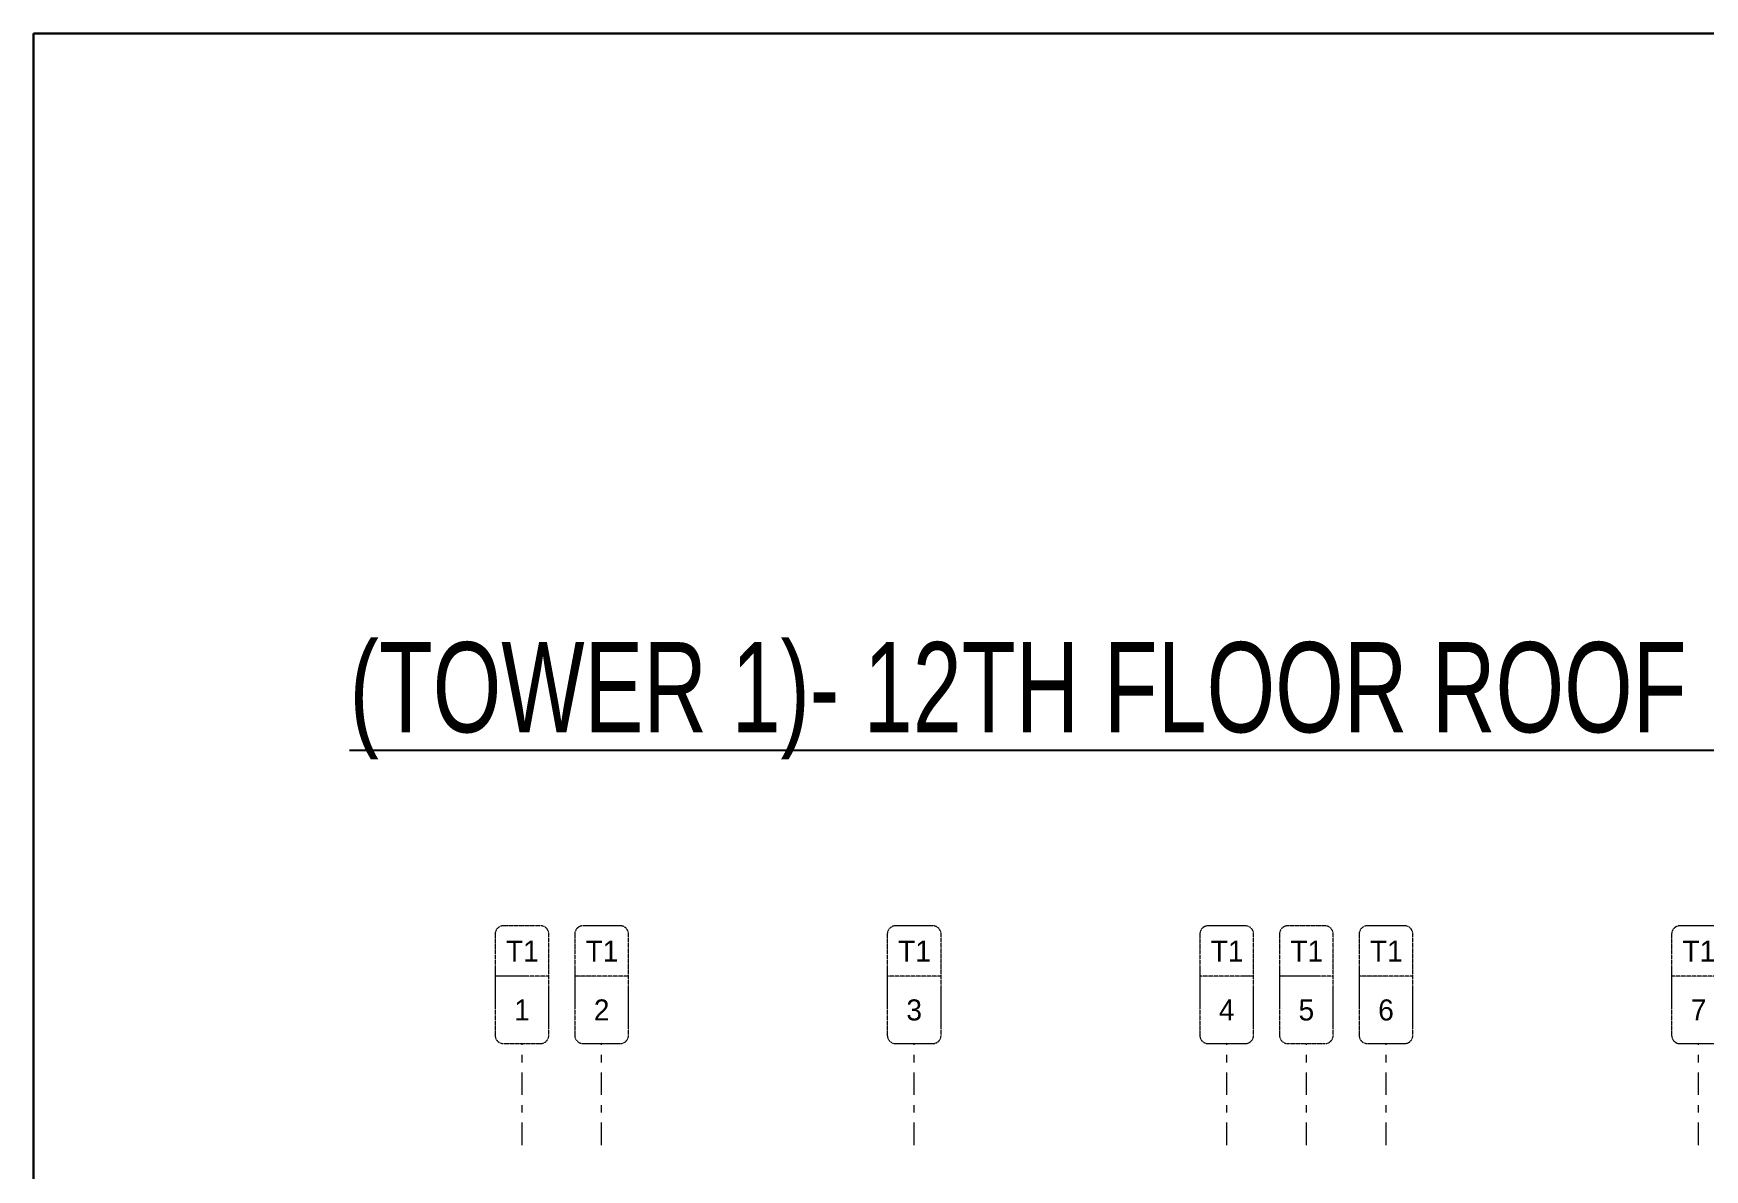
# Model space of a CAD drawing. Header units: millimetres. Extents: x 1078357 to 2594950, y -5122486 to -4636555.
# Drawn here: x 2039556 to 2067360, y -4655902 to -4636994 of the extents above; entities that cross this region are included whole.
import ezdxf
from ezdxf.enums import TextEntityAlignment as Align

# ---------------------------------------------------------------- set-up
doc = ezdxf.new("R2010")
doc.units = ezdxf.units.MM
doc.linetypes.add('DGN STYLE 7', pattern=[8.34, 3.75, -1.67, 1.25, -1.67])
for name, color, linetype, lineweight in [('Boundary', 40, 'Continuous', 30), ('GRID LINE', 8, 'Continuous', 0), ('GRID NO', 8, 'DGN STYLE 7', 13)]:
    doc.layers.add(name, color=color, linetype=linetype, lineweight=lineweight)
doc.layers.add('S TEXT', color=7, linetype='Continuous')
doc.styles.add('SANSSERIF', font='sas_____.pfb')
doc.styles.get("Standard").update_dxf_attribs({"font": 'Adani Regular.ttf', "height": 500})

# ---------------------------------------------------------------- blocks, each defined once
blk = doc.blocks.new('Tower grid nomenclature-ex')
at = {"layer": 'GRID NO'}
blk.add_lwpolyline([(-1250, -600), (1750, -600, 0.414214), (2000, -350), (2000, 750, 0.414214), (1750, 1000), (-1250, 1000, 0.414214), (-1500, 750), (-1500, -350, 0.414214)], format="xyb", close=True, dxfattribs=at)
blk.add_lwpolyline([(0, 1000), (0, -600)], dxfattribs=at)
at = {"layer": 'GRID NO', "flags": 8}
for p in [(-1235, 400), (1788, 400)]:
    blk.add_attdef('GRID', text='', height=625, dxfattribs=at).set_placement(p, align=Align.MIDDLE_CENTER)

msp = doc.modelspace()

# ---------------------------------------------------------------- linework, layer by layer
at = {"layer": 'Boundary', "ltscale": 700, "elevation": 0}
msp.add_lwpolyline([(2039556.1, -4636994.1), (2144124.7, -4636994.1), (2144124.7, -4687024.5), (2039556.1, -4687024.5)], close=True, dxfattribs=at)
at = {"layer": 'GRID LINE', "linetype": 'DGN STYLE 7', "ltscale": 100, "elevation": 0}
for points in [[(2047684.9, -4655493.8), (2047684.9, -4653804.9)], [(2049009.9, -4655493.8), (2049009.9, -4653804.9)], [(2054209.9, -4655493.8), (2054209.9, -4653804.9)], [(2059409.9, -4655493.8), (2059409.9, -4653804.9)], [(2060734.9, -4655493.8), (2060734.9, -4653804.9)], [(2062059.9, -4655493.8), (2062059.9, -4653804.9)], [(2067259.9, -4655493.8), (2067259.9, -4653804.9)]]:
    msp.add_lwpolyline(points, dxfattribs=at)

# ---------------------------------------------------------------- block references
at = {"layer": 'GRID NO'}
ref = msp.add_blockref('Tower grid nomenclature-ex', (2047572.9, -4652684.9, 0), dxfattribs=dict(at, xscale=0.56, yscale=0.56, zscale=0.56, rotation=270))
ref.add_attrib('GRID', '1', dxfattribs={"height": 350}).set_placement((2047684.9, -4653244.9, 0), align=Align.MIDDLE_CENTER)
ref.add_attrib('GRID', 'T1', dxfattribs={"height": 350}).set_placement((2047690.7, -4652264.9, 0), align=Align.MIDDLE_CENTER)
ref = msp.add_blockref('Tower grid nomenclature-ex', (2048897.9, -4652684.9, 0), dxfattribs=dict(at, xscale=0.56, yscale=0.56, zscale=0.56, rotation=270))
ref.add_attrib('GRID', '2', dxfattribs={"height": 350}).set_placement((2049009.9, -4653244.9, 0), align=Align.MIDDLE_CENTER)
ref.add_attrib('GRID', 'T1', dxfattribs={"height": 350}).set_placement((2049015.7, -4652264.9, 0), align=Align.MIDDLE_CENTER)
ref = msp.add_blockref('Tower grid nomenclature-ex', (2054097.9, -4652684.9, 0), dxfattribs=dict(at, xscale=0.56, yscale=0.56, zscale=0.56, rotation=270))
ref.add_attrib('GRID', '3', dxfattribs={"height": 350}).set_placement((2054209.9, -4653244.9, 0), align=Align.MIDDLE_CENTER)
ref.add_attrib('GRID', 'T1', dxfattribs={"height": 350}).set_placement((2054215.7, -4652264.9, 0), align=Align.MIDDLE_CENTER)
ref = msp.add_blockref('Tower grid nomenclature-ex', (2059297.9, -4652684.9, 0), dxfattribs=dict(at, xscale=0.56, yscale=0.56, zscale=0.56, rotation=270))
ref.add_attrib('GRID', '4', dxfattribs={"height": 350}).set_placement((2059409.9, -4653244.9, 0), align=Align.MIDDLE_CENTER)
ref.add_attrib('GRID', 'T1', dxfattribs={"height": 350}).set_placement((2059415.7, -4652264.9, 0), align=Align.MIDDLE_CENTER)
ref = msp.add_blockref('Tower grid nomenclature-ex', (2060622.9, -4652684.9, 0), dxfattribs=dict(at, xscale=0.56, yscale=0.56, zscale=0.56, rotation=270))
ref.add_attrib('GRID', '5', dxfattribs={"height": 350}).set_placement((2060734.9, -4653244.9, 0), align=Align.MIDDLE_CENTER)
ref.add_attrib('GRID', 'T1', dxfattribs={"height": 350}).set_placement((2060740.7, -4652264.9, 0), align=Align.MIDDLE_CENTER)
ref = msp.add_blockref('Tower grid nomenclature-ex', (2061947.9, -4652684.9, 0), dxfattribs=dict(at, xscale=0.56, yscale=0.56, zscale=0.56, rotation=270))
ref.add_attrib('GRID', '6', dxfattribs={"height": 350}).set_placement((2062059.9, -4653244.9, 0), align=Align.MIDDLE_CENTER)
ref.add_attrib('GRID', 'T1', dxfattribs={"height": 350}).set_placement((2062065.7, -4652264.9, 0), align=Align.MIDDLE_CENTER)
ref = msp.add_blockref('Tower grid nomenclature-ex', (2067147.9, -4652684.9, 0), dxfattribs=dict(at, xscale=0.56, yscale=0.56, zscale=0.56, rotation=270))
ref.add_attrib('GRID', '7', dxfattribs={"height": 350}).set_placement((2067259.9, -4653244.9, 0), align=Align.MIDDLE_CENTER)
ref.add_attrib('GRID', 'T1', dxfattribs={"height": 350}).set_placement((2067265.7, -4652264.9, 0), align=Align.MIDDLE_CENTER)

# ---------------------------------------------------------------- texts
at = {"layer": 'S TEXT', "color": 1, "extrusion": (-1.33677e-08, 3.74197e-09, 1), "style": 'SANSSERIF', "width": 0.7}
msp.add_text('%%U(TOWER 1)- 12TH FLOOR ROOF SLAB (REFUGE FLOOR)', height=1500, dxfattribs=at).set_placement((2044815.7, -4648624, 0.2))

doc.saveas('drawing.dxf')
